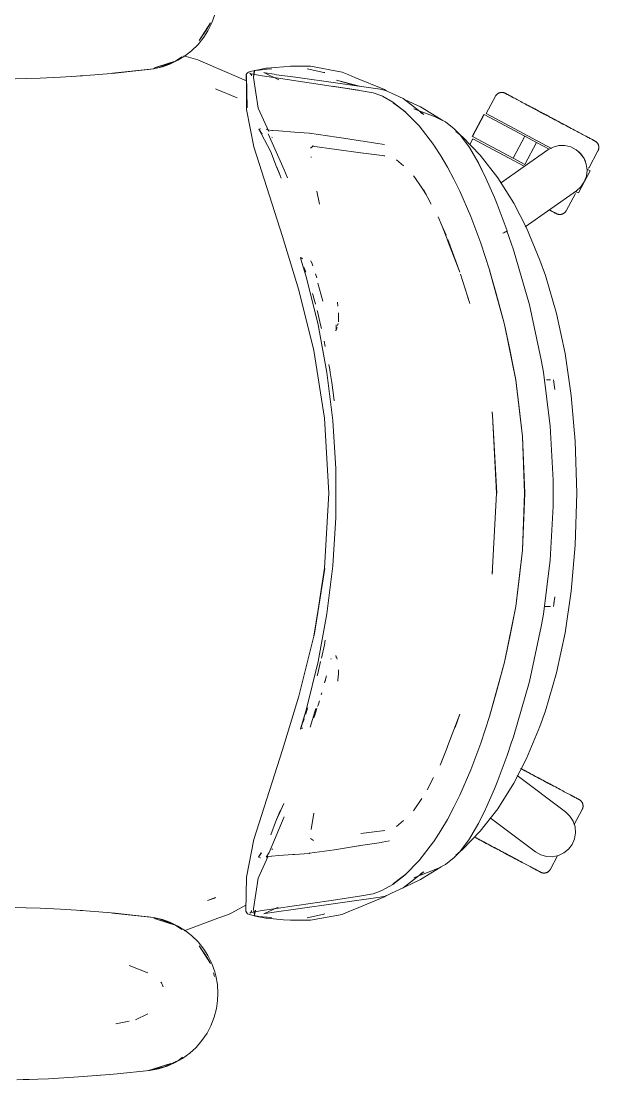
# Model space of a CAD drawing. Header units: millimetres. Extents: x 155927 to 317870, y -36033 to 97293.
# Drawn here: x 186003 to 186326, y 11215 to 11808 of the extents above; entities that cross this region are included whole.
import ezdxf

# ---------------------------------------------------------------- set-up
doc = ezdxf.new("R2010")
doc.units = ezdxf.units.MM
doc.header["$MEASUREMENT"] = 0
doc.layers.add('G-IMPT', color=8, linetype='CONTINUOUS', lineweight=9)
doc.layers.add('I-FURN', color=8, linetype='CONTINUOUS', lineweight=9)

msp = doc.modelspace()

# ---------------------------------------------------------------- linework, layer by layer
at = {"layer": 'G-IMPT'}
for p, q in [((186109.69, 11806.73), (186111.4, 11811.5)), ((186109.04, 11806.82), (186102.72, 11796.87)), ((186109.04, 11806.82), (186106.88, 11803.15)), ((186109.69, 11806.73), (186107.45, 11802.22)), ((186106.88, 11803.15), (186102.72, 11796.87)), ((186107.45, 11802.22), (186105.18, 11798.67)), ((186102, 11794.7), (186098.39, 11791.15)), ((186102, 11794.7), (186105.18, 11798.67)), ((186089.43, 11785.4), (186093.01, 11787.82)), ((186090.76, 11785.79), (186095.08, 11788.52)), ((186101.92, 11786.08), (186094.1, 11788.34)), ((186098.39, 11791.15), (186095.08, 11788.52)), ((186077.08, 11781), (186054.13, 11778.54)), ((186077.08, 11781), (186055.65, 11778.65)), ((186077.08, 11781), (186074.26, 11780.67)), ((186077.08, 11781), (186082.04, 11782.15)), ((186077.16, 11781.21), (186080.21, 11781.79)), ((186089.43, 11785.4), (186077.58, 11781.58)), ((186086.73, 11784.5), (186077.58, 11781.58)), ((186080.21, 11781.79), (186089.43, 11785.4)), ((186086.18, 11783.6), (186082.04, 11782.15)), ((186090.76, 11785.79), (186086.18, 11783.6)), ((186089.43, 11785.4), (186086.73, 11784.5)), ((186101.92, 11786.08), (186113.04, 11781.22)), ((186113.04, 11781.22), (186120.88, 11777.8)), ((186135.77, 11780.52), (186140.02, 11781.33)), ((186140.49, 11781.37), (186140.02, 11781.33)), ((186149.81, 11782.18), (186140.49, 11781.37)), ((186140.66, 11780.86), (186143.25, 11781.07)), ((186149.81, 11782.18), (186153.77, 11782.52)), ((186153.77, 11782.52), (186157.94, 11782.52)), ((186164.91, 11782.49), (186157.94, 11782.52)), ((186163.04, 11781.08), (186172.35, 11779.04)), ((186164.91, 11782.49), (186182.6, 11779.25)), ((185993.6, 11775.24), (186005.9, 11775.54)), ((186013.78, 11775.83), (186005.9, 11775.54)), ((186013.78, 11775.83), (186025.09, 11776.37)), ((186033.96, 11776.93), (186025.09, 11776.37)), ((186033.96, 11776.93), (186044.25, 11777.66)), ((186036, 11777.07), (186034.1, 11776.98)), ((186036, 11777.07), (186037.42, 11777.2)), ((186055.65, 11778.65), (186044.25, 11777.66)), ((186054.13, 11778.54), (186074.26, 11780.67)), ((186120.88, 11777.8), (186129.05, 11774.23)), ((186128.91, 11777.79), (186129.3, 11778.36)), ((186128.91, 11777.79), (186129.1, 11776.92)), ((186129.52, 11759.23), (186128.94, 11777.67)), ((186128.94, 11777.67), (186129.04, 11777.21)), ((186129.52, 11759.23), (186129.04, 11777.21)), ((186129.08, 11758.34), (186129.04, 11777.21)), ((186129.04, 11777.21), (186129.07, 11777.03)), ((186129.1, 11776.92), (186129.07, 11777.03)), ((186129.68, 11778.86), (186129.3, 11778.36)), ((186129.68, 11778.86), (186130.21, 11779.18)), ((186132.08, 11779.73), (186130.21, 11779.18)), ((186131.57, 11778.13), (186131.07, 11778.53)), ((186132.16, 11777.97), (186131.07, 11778.53)), ((186132.16, 11777.97), (186131.54, 11778.14)), ((186131.54, 11778.14), (186137.81, 11777.03)), ((186131.89, 11777.59), (186131.57, 11778.13)), ((186131.89, 11777.59), (186131.97, 11777.09)), ((186135.36, 11780.26), (186132.08, 11779.73)), ((186133.68, 11779.67), (186132.99, 11776.09)), ((186135.71, 11759.04), (186132.99, 11776.09)), ((186133.06, 11776.12), (186133.44, 11780.08)), ((186133.68, 11779.67), (186133.06, 11776.12)), ((186135.77, 11780.52), (186133.44, 11780.08)), ((186135.36, 11780.26), (186135.97, 11780.34)), ((186140.66, 11780.86), (186135.97, 11780.34)), ((186145.66, 11775.92), (186137.81, 11777.03)), ((186147.21, 11774.94), (186138.78, 11778.94)), ((186138.78, 11778.94), (186139.64, 11778.8)), ((186139.64, 11778.8), (186144.67, 11777.96)), ((186144.67, 11777.96), (186145.96, 11777.75)), ((186176.54, 11771.36), (186145.66, 11775.92)), ((186156.63, 11776.31), (186145.96, 11777.75)), ((186156.63, 11776.31), (186203.84, 11769.63)), ((186172.35, 11779.04), (186172.92, 11778.89)), ((186182.6, 11779.25), (186186.46, 11777.66)), ((186189.83, 11776.27), (186186.46, 11777.66)), ((186206.28, 11769.47), (186189.83, 11776.27)), ((186111.82, 11769.8), (186112.08, 11769.69)), ((186123.94, 11764.77), (186112.08, 11769.69)), ((186176.54, 11771.36), (186191.73, 11769.04)), ((186177.14, 11771.27), (186192.3, 11768.97)), ((186177.14, 11771.27), (186191.73, 11769.04)), ((186179.42, 11774.76), (186191.31, 11771.4)), ((186179.42, 11774.76), (186192.37, 11771.26)), ((186203.84, 11769.63), (186206.83, 11768.99)), ((186207.45, 11768.7), (186206.28, 11769.47)), ((186199.97, 11767.67), (186192.3, 11768.97)), ((186204.77, 11765.92), (186199.97, 11767.67)), ((186204.77, 11765.92), (186205.19, 11765.7)), ((186211.02, 11762.42), (186205.19, 11765.7)), ((186210.2, 11767.42), (186206.83, 11768.99)), ((186216.77, 11764.36), (186210.2, 11767.42)), ((186228.43, 11755.44), (186216.77, 11764.36)), ((186226.54, 11759.73), (186217.91, 11763.71)), ((186133.28, 11737.38), (186129.08, 11758.34)), ((186135.71, 11759.04), (186141.67, 11745.91)), ((186217.99, 11757), (186211.02, 11762.42)), ((186211.25, 11762.09), (186218.2, 11756.69)), ((186211.25, 11762.09), (186214.62, 11759.5)), ((186218.2, 11756.69), (186214.62, 11759.5)), ((186222.77, 11758.67), (186234.68, 11754.16)), ((186237.99, 11752.61), (186226.54, 11759.73)), ((186217.99, 11757), (186225.72, 11749.1)), ((186228.43, 11755.44), (186226.48, 11756.55)), ((186236.9, 11753.09), (186234.68, 11754.16)), ((186239.34, 11751.92), (186236.9, 11753.09)), ((186237.99, 11752.61), (186238.75, 11752.11)), ((186239.34, 11751.92), (186240.48, 11751.3)), ((186136.07, 11747.23), (186136.04, 11747.06)), ((186136.1, 11747.36), (186136.07, 11747.23)), ((186136.07, 11747.23), (186137.91, 11744.53)), ((186136.07, 11747.23), (186137.42, 11744.78)), ((186136.79, 11747.51), (186136.1, 11747.36)), ((186136.95, 11747.53), (186136.79, 11747.51)), ((186140.05, 11747.2), (186140.82, 11746.92)), ((186140.89, 11746.9), (186140.82, 11746.92)), ((186143.35, 11746.61), (186140.89, 11746.9)), ((186143.35, 11746.61), (186143.72, 11746.57)), ((186147.13, 11746.32), (186143.72, 11746.57)), ((186147.13, 11746.32), (186155.97, 11745.68)), ((186164.22, 11745.07), (186155.97, 11745.68)), ((186225.72, 11749.1), (186233.74, 11738.66)), ((186240.48, 11751.3), (186245.34, 11747.44)), ((186248.24, 11744.41), (186245.34, 11747.44)), ((186246.33, 11745.91), (186249.91, 11742.99)), ((186142.7, 11734.67), (186137.42, 11744.78)), ((186150.25, 11724.56), (186141.33, 11744.72)), ((186143.71, 11742.55), (186143.27, 11742.82)), ((186164.3, 11745.06), (186164.22, 11745.07)), ((186164.3, 11745.06), (186179.51, 11742.85)), ((186179.51, 11742.85), (186181.06, 11742.6)), ((186181.06, 11742.6), (186192.83, 11740.73)), ((186194.49, 11740.47), (186192.83, 11740.73)), ((186201.33, 11739.41), (186194.49, 11740.47)), ((186248.24, 11744.41), (186252.95, 11738.28)), ((186249.91, 11742.99), (186259.87, 11732.7)), ((186149.27, 11687.14), (186133.28, 11737.38)), ((186142.7, 11734.67), (186145.96, 11726.2)), ((186164.95, 11736.68), (186166.52, 11737.92)), ((186165.81, 11737.79), (186166.07, 11737.84)), ((186193.14, 11734.06), (186165.81, 11737.79)), ((186166.31, 11737.88), (186166.07, 11737.84)), ((186193.14, 11734.06), (186206.5, 11732.28)), ((186201.33, 11739.41), (186206.4, 11738.66)), ((186233.74, 11738.66), (186233.91, 11738.4)), ((186237.8, 11732.31), (186233.91, 11738.4)), ((186252.95, 11738.28), (186253.82, 11736.99)), ((186258.55, 11729), (186253.82, 11736.99)), ((186165.31, 11731.73), (186165.35, 11731.38)), ((186206.5, 11732.28), (186206.03, 11732.42)), ((186216.99, 11726.78), (186213.09, 11730.11)), ((186237.8, 11732.31), (186241.56, 11726.08)), ((186262.86, 11720.39), (186258.55, 11729)), ((186263.08, 11719.94), (186258.55, 11729)), ((186258.55, 11729), (186258.85, 11728.4)), ((186263.08, 11719.94), (186258.85, 11728.4)), ((186269.67, 11720.1), (186259.87, 11732.7)), ((186147.97, 11721.3), (186145.95, 11726.4)), ((186145.95, 11726.4), (186147.35, 11722.87)), ((186145.96, 11726.2), (186147.97, 11721.3)), ((186152, 11719.98), (186150.25, 11724.56)), ((186245.13, 11719.29), (186241.56, 11726.08)), ((186147.97, 11721.3), (186148.53, 11719.89)), ((186223.27, 11720.14), (186222.52, 11721.25)), ((186226.76, 11715.01), (186223.27, 11720.14)), ((186245.13, 11719.29), (186248.52, 11712.56)), ((186262.86, 11720.39), (186263.08, 11719.94)), ((186263.08, 11719.94), (186267.85, 11708.99)), ((186269.67, 11720.1), (186278.65, 11705.8)), ((186169.99, 11705.25), (186168.57, 11712.51)), ((186227.16, 11714.43), (186226.76, 11715.01)), ((186229.71, 11710.68), (186227.16, 11714.43)), ((186229.71, 11710.68), (186228.21, 11713.45)), ((186232.45, 11705.24), (186228.21, 11713.45)), ((186254.7, 11698.33), (186248.52, 11712.56)), ((186267.85, 11708.99), (186269.33, 11705.31)), ((186269.33, 11705.31), (186274.9, 11690.34)), ((186278.65, 11705.8), (186285.74, 11692.03)), ((186236.27, 11698.3), (186238.47, 11693.46)), ((186254.7, 11698.33), (186260.16, 11683.45)), ((186238.47, 11693.46), (186240.77, 11688.01)), ((186238.47, 11693.46), (186241.19, 11686.37)), ((186149.27, 11687.14), (186158.45, 11657.17)), ((186241.85, 11684.65), (186241.19, 11686.37)), ((186273.63, 11689.56), (186272.58, 11689.13)), ((186272.58, 11689.13), (186273.17, 11689.36)), ((186273.63, 11689.56), (186273.17, 11689.36)), ((186273.63, 11689.56), (186274.46, 11689.94)), ((186273.63, 11689.56), (186274.28, 11689.84)), ((186274.28, 11689.84), (186274.46, 11689.94)), ((186274.86, 11690.21), (186274.46, 11689.94)), ((186274.46, 11689.94), (186274.85, 11690.16)), ((186274.86, 11690.21), (186274.85, 11690.16)), ((186274.9, 11690.34), (186274.86, 11690.21)), ((186274.86, 11690.21), (186274.86, 11690.34)), ((186274.86, 11690.34), (186277.27, 11683.41)), ((186293.25, 11674.05), (186285.74, 11692.03)), ((186248.57, 11667.2), (186241.75, 11685.6)), ((186248.57, 11667.2), (186241.85, 11684.65)), ((186265.16, 11668.54), (186260.16, 11683.45)), ((186278.46, 11679.81), (186277.27, 11683.41)), ((186159.49, 11675.57), (186159.41, 11675.34)), ((186159.41, 11675.34), (186159.46, 11675.11)), ((186159.46, 11675.11), (186159.54, 11674.82)), ((186159.54, 11674.82), (186159.6, 11674.55)), ((186162.68, 11664.12), (186159.6, 11674.55)), ((186160.5, 11674.8), (186159.89, 11675.19)), ((186160.5, 11674.8), (186160.29, 11674.95)), ((186287.41, 11648.98), (186278.46, 11679.81)), ((186161.52, 11669.32), (186161.27, 11669.98)), ((186161.52, 11669.32), (186162.26, 11667.22)), ((186165.8, 11671.87), (186165.19, 11673.53)), ((186165.8, 11671.87), (186166.18, 11670.86)), ((186268.89, 11655.29), (186265.12, 11668.45)), ((186273.55, 11638.04), (186265.12, 11668.45)), ((186273.55, 11638.04), (186265.16, 11668.54)), ((186296.33, 11665.32), (186293.25, 11674.05)), ((186169.22, 11637.8), (186162.68, 11664.12)), ((186168.52, 11664.11), (186167.79, 11666.32)), ((186254.1, 11649.73), (186248.84, 11666.21)), ((186296.33, 11665.32), (186302.5, 11644.08)), ((186166.76, 11623.48), (186158.45, 11657.17)), ((186168.96, 11661.02), (186171.76, 11651.01)), ((186166.26, 11654.69), (186166.05, 11655.38)), ((186167.37, 11650.69), (186166.26, 11654.69)), ((186167.37, 11650.69), (186167.69, 11649.55)), ((186254.1, 11649.73), (186253.02, 11653.16)), ((186268.89, 11655.29), (186273.55, 11638.04)), ((186167.69, 11649.55), (186167.74, 11649.38)), ((186168.99, 11644.54), (186168.66, 11645.83)), ((186180.25, 11648.3), (186180.03, 11650.4)), ((186287.41, 11648.98), (186294.07, 11618.19)), ((186168.99, 11644.54), (186170.55, 11637.78)), ((186180.65, 11639.45), (186180.56, 11644.51)), ((186180.56, 11644.51), (186180.64, 11642.23)), ((186180.65, 11639.45), (186180.64, 11642.23)), ((186302.5, 11644.08), (186307.32, 11621.71)), ((186169.22, 11637.8), (186174.16, 11611.13)), ((186171, 11635.81), (186170.55, 11637.78)), ((186179.11, 11634.39), (186179.8, 11636.34)), ((186179.33, 11635.44), (186179.11, 11634.39)), ((186179.33, 11635.44), (186179.36, 11637.75)), ((186179.37, 11637.61), (186179.36, 11637.75)), ((186180.11, 11637.46), (186180.4, 11638.5)), ((186273.55, 11638.04), (186279.72, 11606.91)), ((186273.55, 11638.04), (186276.62, 11623.02)), ((186273.55, 11638.04), (186279.72, 11606.99)), ((186173.2, 11625.76), (186172.66, 11628.58)), ((186166.76, 11623.48), (186172.76, 11585.57)), ((186279.72, 11606.91), (186276.62, 11623.02)), ((186307.32, 11621.71), (186310.81, 11598.29)), ((186175.13, 11615.66), (186175.68, 11612.76)), ((186295.26, 11611.27), (186294.07, 11618.19)), ((186174.16, 11611.13), (186177.45, 11584.21)), ((186175.93, 11611.13), (186175.68, 11612.76)), ((186176.78, 11605.5), (186175.93, 11611.13)), ((186299.07, 11581.1), (186295.26, 11611.27)), ((186176.78, 11605.5), (186178.07, 11596.98)), ((186283.55, 11575.4), (186279.72, 11606.99)), ((186283.51, 11575.36), (186279.72, 11606.91)), ((186279.72, 11606.91), (186281.67, 11591.44)), ((186297.05, 11606.95), (186299.14, 11607.03)), ((186299.14, 11607.03), (186299.03, 11607.03)), ((186300.9, 11607), (186301.56, 11601.58)), ((186310.81, 11598.29), (186313.07, 11572.72)), ((186178.07, 11596.98), (186178.26, 11595.32)), ((186283.51, 11575.36), (186281.67, 11591.44)), ((186172.76, 11585.57), (186175.12, 11543.58)), ((186266.5, 11588.86), (186266.55, 11588.61)), ((186266.78, 11587.31), (186266.52, 11589.09)), ((186266.78, 11587.31), (186266.55, 11588.61)), ((186269.11, 11543.58), (186266.78, 11587.31)), ((186269.05, 11543.58), (186266.78, 11587.31)), ((186179.11, 11557.14), (186177.45, 11584.21)), ((186300.68, 11550.89), (186299.07, 11581.1)), ((186284.18, 11560.47), (186283.51, 11575.36)), ((186283.51, 11575.36), (186284.65, 11543.58)), ((186283.55, 11575.4), (186284.88, 11543.58)), ((186313.07, 11572.72), (186313.92, 11543.58)), ((186179.11, 11557.14), (186179.11, 11530.02)), ((186284.18, 11560.47), (186284.65, 11543.58)), ((186300.68, 11550.89), (186300.78, 11543.58)), ((186172.76, 11501.6), (186175.12, 11543.58)), ((186269.05, 11543.58), (186266.55, 11498.24)), ((186283.51, 11511.81), (186284.65, 11543.58)), ((186284.88, 11543.58), (186283.55, 11511.77)), ((186284.18, 11526.7), (186284.65, 11543.58)), ((186300.68, 11536.27), (186300.78, 11543.58)), ((186313.92, 11543.58), (186313.07, 11514.44)), ((186300.68, 11536.27), (186299.07, 11506.07)), ((186179.11, 11530.02), (186177.45, 11502.95)), ((186283.51, 11511.81), (186284.18, 11526.7)), ((186313.07, 11514.44), (186310.81, 11488.87)), ((186283.51, 11511.81), (186279.72, 11480.25)), ((186283.55, 11511.77), (186279.72, 11480.17)), ((186281.67, 11495.73), (186283.51, 11511.81)), ((186174.16, 11476.03), (186177.45, 11502.95)), ((186299.07, 11506.07), (186295.26, 11475.9)), ((186166.76, 11463.68), (186173.02, 11501.42)), ((186172.76, 11501.6), (186167.02, 11464.06)), ((186173.02, 11501.42), (186167.02, 11464.06)), ((186266.5, 11498.3), (186266.55, 11498.55)), ((186266.55, 11498.24), (186266.78, 11499.85)), ((186266.78, 11499.85), (186266.55, 11498.55)), ((186281.67, 11495.73), (186279.72, 11480.25)), ((186300.9, 11480.17), (186301.56, 11485.58)), ((186300.99, 11481.81), (186301.56, 11485.58)), ((186310.81, 11488.87), (186307.32, 11465.45)), ((186279.72, 11480.25), (186273.51, 11449.01)), ((186273.51, 11449.01), (186279.72, 11480.17)), ((186279.72, 11480.25), (186276.62, 11464.15)), ((186295.81, 11480.26), (186297.05, 11480.21)), ((186299.14, 11480.14), (186297.05, 11480.21)), ((186299.14, 11480.14), (186299.03, 11480.14)), ((186169.22, 11449.36), (186174.16, 11476.03)), ((186295.26, 11475.9), (186294.07, 11468.98)), ((186294.07, 11468.98), (186287.41, 11438.19)), ((186158.45, 11430), (186166.76, 11463.68)), ((186173.18, 11461.41), (186172.7, 11458.78)), ((186273.55, 11449.12), (186276.62, 11464.15)), ((186302.5, 11443.09), (186307.32, 11465.45)), ((186172.7, 11458.78), (186171, 11451.35)), ((186169.22, 11449.36), (186162.68, 11423.04)), ((186170.54, 11449.38), (186168.99, 11442.63)), ((186176.44, 11451.17), (186176.31, 11450.76)), ((186179.11, 11452.77), (186179.8, 11450.82)), ((186179.11, 11452.77), (186179.33, 11451.72)), ((186180.54, 11442.61), (186180.64, 11443.98)), ((186180.65, 11444.68), (186180.64, 11443.98)), ((186273.55, 11449.12), (186265.12, 11418.71)), ((186273.55, 11449.12), (186265.16, 11418.63)), ((186268.89, 11431.88), (186273.55, 11449.12)), ((186168.99, 11442.63), (186168.65, 11441.34)), ((186172.85, 11437.55), (186173.84, 11441.41)), ((186172.85, 11437.55), (186173.24, 11439.07)), ((186180.27, 11438.9), (186180.23, 11438.42)), ((186180.54, 11442.61), (186180.27, 11438.9)), ((186278.46, 11407.36), (186287.41, 11438.19)), ((186296.33, 11421.84), (186302.5, 11443.09)), ((186170.94, 11430.76), (186171.27, 11431.88)), ((186268.89, 11431.88), (186265.12, 11418.71)), ((186158.45, 11430), (186149.27, 11400.02)), ((186169.16, 11424.97), (186169.95, 11427.46)), ((186162.68, 11423.04), (186159.41, 11411.82)), ((186162.68, 11423.04), (186159.56, 11412.22)), ((186162.68, 11423.04), (186159.62, 11412.51)), ((186162.28, 11420.02), (186162.57, 11420.82)), ((186163.31, 11423.05), (186162.57, 11420.82)), ((186163.31, 11423.05), (186163.46, 11423.5)), ((186167.87, 11423.05), (186164.84, 11412.62)), ((186166.75, 11417.87), (186167.51, 11420.03)), ((186167.76, 11420.75), (186167.51, 11420.03)), ((186167.76, 11420.75), (186168.53, 11423.05)), ((186168.91, 11424.19), (186169.16, 11424.97)), ((186248.57, 11419.96), (186241.85, 11402.52)), ((186248.57, 11419.96), (186245.84, 11412.53)), ((186293.25, 11413.11), (186296.33, 11421.84)), ((186160.95, 11416.3), (186160.55, 11415.23)), ((186161.3, 11417.27), (186160.95, 11416.3)), ((186260.16, 11403.71), (186265.16, 11418.63)), ((186159.41, 11411.82), (186159.54, 11411.58)), ((186159.62, 11412.51), (186159.56, 11412.22)), ((186160.5, 11412.36), (186159.89, 11411.98)), ((186160.5, 11412.36), (186160.29, 11412.22)), ((186293.25, 11413.11), (186285.74, 11395.14)), ((186241.85, 11402.52), (186241.19, 11400.79)), ((186260.16, 11403.71), (186254.7, 11388.83)), ((186274.93, 11396.93), (186277.27, 11403.75)), ((186278.46, 11407.36), (186277.27, 11403.75)), ((186149.27, 11400.02), (186133.28, 11349.78)), ((186241.19, 11400.79), (186237.47, 11391.47)), ((186274.93, 11396.93), (186269.33, 11381.86)), ((186237.47, 11391.47), (186238.47, 11393.71)), ((186285.74, 11395.14), (186278.65, 11381.36)), ((186230.29, 11377.63), (186233.84, 11384.6)), ((186254.7, 11388.83), (186248.52, 11374.6)), ((186267.85, 11378.18), (186269.33, 11381.86)), ((186278.65, 11381.36), (186269.67, 11367.07)), ((186226.76, 11372.15), (186227.16, 11372.73)), ((186245.13, 11367.88), (186248.52, 11374.6)), ((186263.08, 11367.22), (186267.85, 11378.18)), ((186146.98, 11363.34), (186150.02, 11370.06)), ((186223.27, 11367.02), (186222.52, 11365.92)), ((186223.27, 11367.02), (186226.76, 11372.15)), ((186245.13, 11367.88), (186241.56, 11361.09)), ((186258.85, 11358.77), (186262.86, 11366.78)), ((186269.67, 11367.07), (186259.87, 11354.46)), ((186263.08, 11367.22), (186262.86, 11366.78)), ((186141.82, 11342.63), (186150.25, 11362.6)), ((186145.96, 11360.97), (186142.7, 11352.5)), ((186145.95, 11360.76), (186148.15, 11366.31)), ((186147.97, 11365.87), (186145.95, 11360.76)), ((186145.96, 11360.97), (186147.97, 11365.87)), ((186165.31, 11355.44), (186166.71, 11364.6)), ((186237.8, 11354.86), (186241.56, 11361.09)), ((186165.31, 11355.44), (186165.35, 11355.78)), ((186193.14, 11353.11), (186206.5, 11354.89)), ((186206.5, 11354.89), (186206.03, 11354.74)), ((186216.99, 11360.39), (186213.09, 11357.05)), ((186237.8, 11354.86), (186233.91, 11348.76)), ((186258.55, 11358.17), (186253.82, 11350.17)), ((186258.85, 11358.77), (186258.55, 11358.17)), ((186129.08, 11328.82), (186133.28, 11349.78)), ((186164.95, 11350.49), (186166.59, 11349.21)), ((186207.02, 11348.73), (186205.03, 11348.3)), ((186209.18, 11349.19), (186207.02, 11348.73)), ((186233.91, 11348.76), (186233.74, 11348.5)), ((186248.24, 11342.75), (186252.95, 11348.88)), ((186249.91, 11344.17), (186259.87, 11354.46)), ((186252.95, 11348.88), (186253.82, 11350.17)), ((186143.27, 11344.34), (186143.71, 11344.61)), ((186178.37, 11344.14), (186164.3, 11342.11)), ((186178.37, 11344.14), (186191.72, 11346.25)), ((186191.72, 11346.25), (186192.23, 11346.33)), ((186192.84, 11346.43), (186192.23, 11346.33)), ((186192.84, 11346.43), (186204.57, 11348.23)), ((186204.57, 11348.23), (186205.03, 11348.3)), ((186225.72, 11338.07), (186233.74, 11348.5)), ((186245.34, 11339.73), (186248.24, 11342.75)), ((186249.91, 11344.17), (186246.23, 11341.17)), ((186135.71, 11328.12), (186141.32, 11340.47)), ((186135.85, 11339.95), (186137.44, 11342.42)), ((186135.85, 11339.95), (186135.91, 11339.93)), ((186137.44, 11342.42), (186135.91, 11339.93)), ((186135.91, 11339.93), (186137.4, 11342.4)), ((186136.79, 11339.66), (186135.91, 11339.93)), ((186136.95, 11339.63), (186136.79, 11339.66)), ((186140.06, 11339.96), (186141.82, 11342.63)), ((186140.78, 11340.24), (186140.06, 11339.96)), ((186140.78, 11340.24), (186140.79, 11340.25)), ((186143.17, 11340.54), (186140.79, 11340.25)), ((186143.17, 11340.54), (186143.25, 11340.55)), ((186147.13, 11340.84), (186143.25, 11340.55)), ((186154.99, 11341.41), (186147.13, 11340.84)), ((186155.97, 11341.48), (186154.99, 11341.41)), ((186164.22, 11342.1), (186155.97, 11341.48)), ((186164.22, 11342.1), (186164.3, 11342.11)), ((186225.72, 11338.07), (186217.99, 11330.17)), ((186240.48, 11335.86), (186245.34, 11339.73)), ((186228.43, 11331.72), (186216.72, 11322.78)), ((186222.77, 11328.49), (186234.68, 11333)), ((186228.43, 11331.72), (186226.39, 11330.56)), ((186226.54, 11327.43), (186237.99, 11334.56)), ((186236.9, 11334.07), (186234.68, 11333)), ((186239.34, 11335.25), (186236.9, 11334.07)), ((186240.48, 11335.86), (186239.34, 11335.25)), ((186129.08, 11328.82), (186128.7, 11309.84)), ((186135.71, 11328.12), (186132.99, 11311.08)), ((186211.02, 11324.75), (186217.99, 11330.17)), ((186218.2, 11330.47), (186211.25, 11325.07)), ((186211.25, 11325.07), (186214.62, 11327.66)), ((186218.2, 11330.47), (186214.62, 11327.66)), ((186217.91, 11323.45), (186226.54, 11327.43)), ((186199.97, 11319.49), (186192.3, 11318.19)), ((186199.97, 11319.49), (186204.77, 11321.25)), ((186205.19, 11321.46), (186204.77, 11321.25)), ((186211.02, 11324.75), (186205.19, 11321.46)), ((186210.2, 11319.74), (186206.83, 11318.18)), ((186210.2, 11319.74), (186216.72, 11322.78)), ((186111.82, 11317.37), (186107.36, 11315.73)), ((186107.36, 11315.73), (186111.24, 11317.11)), ((186111.82, 11317.37), (186111.24, 11317.11)), ((186145.66, 11311.25), (186176.54, 11315.8)), ((186156.63, 11310.86), (186203.84, 11317.53)), ((186176.54, 11315.8), (186192.3, 11318.19)), ((186206.28, 11317.69), (186189.83, 11310.89)), ((186203.84, 11317.53), (186206.83, 11318.18)), ((186207.45, 11318.46), (186206.28, 11317.69)), ((185993.6, 11311.99), (186005.9, 11311.69)), ((186013.78, 11311.4), (186005.9, 11311.69)), ((186013.78, 11311.4), (186025.09, 11310.86)), ((186033.96, 11310.3), (186025.09, 11310.86)), ((186033.96, 11310.3), (186044.25, 11309.57)), ((186036, 11310.16), (186034.1, 11310.25)), ((186036, 11310.16), (186037.42, 11310.03)), ((186055.65, 11308.58), (186044.25, 11309.57)), ((186077.08, 11306.23), (186054.13, 11308.69)), ((186054.13, 11308.69), (186074.26, 11306.57)), ((186077.08, 11306.23), (186055.65, 11308.58)), ((186113.13, 11305.77), (186119.1, 11307.96)), ((186120.86, 11308.89), (186119.1, 11307.96)), ((186128.76, 11313.03), (186120.86, 11308.89)), ((186128.7, 11309.84), (186129.3, 11308.8)), ((186129.17, 11309.43), (186129.3, 11308.8)), ((186129.17, 11309.43), (186129.28, 11308.88)), ((186129.3, 11308.8), (186129.28, 11308.88)), ((186129.68, 11308.31), (186129.3, 11308.8)), ((186130.21, 11307.99), (186129.68, 11308.31)), ((186130.21, 11307.99), (186132.08, 11307.44)), ((186132.16, 11309.19), (186131.07, 11308.64)), ((186131.57, 11309.03), (186131.07, 11308.64)), ((186131.54, 11309.03), (186137.81, 11310.13)), ((186132.16, 11309.19), (186131.54, 11309.03)), ((186131.57, 11309.03), (186131.89, 11309.57)), ((186131.97, 11310.07), (186131.89, 11309.57)), ((186135.36, 11306.9), (186132.08, 11307.44)), ((186133.68, 11307.5), (186132.99, 11311.08)), ((186134.17, 11310.37), (186133.44, 11307.09)), ((186134.17, 11310.37), (186133.68, 11307.5)), ((186137.81, 11310.13), (186145.66, 11311.25)), ((186138.78, 11308.23), (186146.91, 11312.08)), ((186138.78, 11308.23), (186139.64, 11308.37)), ((186144.67, 11309.2), (186139.64, 11308.37)), ((186144.67, 11309.2), (186145.96, 11309.42)), ((186156.63, 11310.86), (186145.96, 11309.42)), ((186163.04, 11306.08), (186172.35, 11308.13)), ((186164.91, 11304.67), (186182.6, 11307.91)), ((186172.35, 11308.13), (186172.92, 11308.28)), ((186182.6, 11307.91), (186186.46, 11309.5)), ((186189.83, 11310.89), (186186.46, 11309.5)), ((186077.08, 11306.23), (186074.26, 11306.57)), ((186077.08, 11306.23), (186082.04, 11305.08)), ((186077.16, 11306.02), (186080.21, 11305.44)), ((186089.43, 11301.83), (186077.58, 11305.65)), ((186086.73, 11302.73), (186077.58, 11305.65)), ((186080.21, 11305.44), (186089.43, 11301.83)), ((186086.18, 11303.63), (186082.04, 11305.08)), ((186090.76, 11301.44), (186086.18, 11303.63)), ((186089.43, 11301.83), (186086.73, 11302.73)), ((186089.43, 11301.83), (186093.01, 11299.41)), ((186090.76, 11301.44), (186095.08, 11298.71)), ((186094.19, 11298.83), (186113.13, 11305.77)), ((186135.77, 11306.64), (186133.44, 11307.09)), ((186135.36, 11306.9), (186135.97, 11306.83)), ((186140.02, 11305.83), (186135.77, 11306.64)), ((186135.97, 11306.83), (186140.66, 11306.31)), ((186140.49, 11305.79), (186140.02, 11305.83)), ((186140.49, 11305.79), (186149.81, 11304.99)), ((186140.66, 11306.31), (186143.25, 11306.1)), ((186149.81, 11304.99), (186153.77, 11304.64)), ((186157.94, 11304.65), (186153.77, 11304.64)), ((186164.91, 11304.67), (186157.94, 11304.65)), ((186098.39, 11296.09), (186095.08, 11298.71)), ((186102, 11292.54), (186098.39, 11296.09)), ((186102, 11292.54), (186105.18, 11288.56)), ((186109.04, 11280.41), (186102.72, 11290.36)), ((186106.88, 11284.09), (186102.72, 11290.36)), ((186107.45, 11285.01), (186105.18, 11288.56)), ((186109.04, 11280.41), (186106.88, 11284.09)), ((186109.69, 11280.5), (186107.45, 11285.01)), ((186063.56, 11279.33), (186073.99, 11275.19)), ((186109.69, 11280.5), (186111.4, 11275.73)), ((186110.6, 11275.29), (186111.22, 11273.27)), ((186111.97, 11273.6), (186111.4, 11275.73)), ((186112.85, 11268.65), (186111.97, 11273.6)), ((186081.51, 11269.66), (186081.22, 11270.11)), ((186082.53, 11267.44), (186081.51, 11269.66)), ((186113.14, 11263.61), (186112.85, 11268.65)), ((186112.32, 11255.25), (186112.97, 11259.77)), ((186113.14, 11263.61), (186112.97, 11259.77)), ((186112.32, 11255.25), (186111.06, 11250.39)), ((186056.06, 11246.63), (186063.5, 11248.2)), ((186073.89, 11252.24), (186067.11, 11248.97)), ((186109.23, 11245.67), (186111.06, 11250.39)), ((186107.04, 11241.51), (186109.23, 11245.67)), ((186104.21, 11237.34), (186100.89, 11233.51)), ((186107.04, 11241.51), (186104.21, 11237.34)), ((186097.45, 11230.34), (186093.36, 11227.35)), ((186097.45, 11230.34), (186100.89, 11233.51)), ((186074.26, 11220.66), (186086.73, 11224.49)), ((186086.73, 11224.49), (186077.58, 11221.58)), ((186083.23, 11222.71), (186091.3, 11226.44)), ((186088.92, 11224.83), (186084.68, 11223.02)), ((186088.92, 11224.83), (186093.36, 11227.35)), ((186093.41, 11228.04), (186091.3, 11226.44)), ((186037.66, 11217.16), (186052.72, 11218.41)), ((186052.72, 11218.41), (186056.85, 11218.76)), ((186056.85, 11218.76), (186074.78, 11220.66)), ((186074.26, 11220.66), (186077.58, 11221.58)), ((186074.78, 11220.66), (186079.82, 11221.56)), ((186083.23, 11222.71), (186074.83, 11220.79)), ((186084.68, 11223.02), (186079.82, 11221.56)), ((186012.41, 11215.77), (186000.65, 11215.39)), ((186005.59, 11215.52), (186004.1, 11215.51)), ((186007.53, 11215.63), (186005.59, 11215.52)), ((186012.41, 11215.77), (186018.44, 11216.03)), ((186032.58, 11216.84), (186018.44, 11216.03)), ((186037.66, 11217.16), (186032.58, 11216.84)), ((186045.85, 11217.81), (186047.52, 11217.98))]:
    msp.add_line(p, q, dxfattribs=at)
at = {"layer": 'I-FURN'}
for p, q in [((186268.38, 11765.69), (186263.23, 11756)), ((186268.38, 11765.69), (186268.46, 11765.83)), ((186268.46, 11765.83), (186268.54, 11765.97)), ((186268.54, 11765.97), (186268.63, 11766.1)), ((186268.63, 11766.1), (186268.73, 11766.23)), ((186268.73, 11766.23), (186268.83, 11766.36)), ((186268.83, 11766.36), (186268.93, 11766.48)), ((186268.93, 11766.48), (186269.04, 11766.6)), ((186269.04, 11766.6), (186269.16, 11766.71)), ((186269.16, 11766.71), (186269.28, 11766.82)), ((186269.28, 11766.82), (186269.4, 11766.93)), ((186269.4, 11766.93), (186269.53, 11767.02)), ((186269.53, 11767.02), (186269.66, 11767.12)), ((186269.66, 11767.12), (186269.79, 11767.21)), ((186269.79, 11767.21), (186269.93, 11767.29)), ((186269.93, 11767.29), (186270.07, 11767.37)), ((186270.07, 11767.37), (186270.22, 11767.44)), ((186270.22, 11767.44), (186270.36, 11767.51)), ((186270.36, 11767.51), (186270.51, 11767.57)), ((186270.51, 11767.57), (186270.66, 11767.62)), ((186270.66, 11767.62), (186270.82, 11767.67)), ((186270.82, 11767.67), (186270.97, 11767.71)), ((186270.97, 11767.71), (186271.13, 11767.75)), ((186271.13, 11767.75), (186271.29, 11767.77)), ((186271.29, 11767.77), (186271.45, 11767.8)), ((186271.45, 11767.8), (186271.61, 11767.81)), ((186271.61, 11767.81), (186271.77, 11767.82)), ((186271.77, 11767.82), (186271.93, 11767.83)), ((186271.93, 11767.83), (186272.09, 11767.82)), ((186272.09, 11767.82), (186272.25, 11767.81)), ((186272.25, 11767.81), (186272.41, 11767.8)), ((186272.41, 11767.8), (186272.57, 11767.78)), ((186272.57, 11767.78), (186272.73, 11767.75)), ((186272.73, 11767.75), (186272.89, 11767.71)), ((186272.89, 11767.71), (186273.05, 11767.67)), ((186273.05, 11767.67), (186273.2, 11767.63)), ((186273.2, 11767.63), (186273.35, 11767.57)), ((186273.35, 11767.57), (186273.5, 11767.51)), ((186273.5, 11767.51), (186273.65, 11767.45)), ((186273.65, 11767.45), (186273.79, 11767.38)), ((186273.79, 11767.38), (186273.83, 11767.36)), ((186273.83, 11767.36), (186273.85, 11767.34)), ((186273.84, 11767.35), (186273.83, 11767.36)), ((186273.88, 11767.33), (186273.84, 11767.35)), ((186273.85, 11767.34), (186273.91, 11767.31)), ((186273.96, 11767.29), (186273.88, 11767.33)), ((186273.91, 11767.31), (186274.01, 11767.26)), ((186274.08, 11767.22), (186273.96, 11767.29)), ((186274.01, 11767.26), (186274.15, 11767.18)), ((186274.25, 11767.14), (186274.08, 11767.22)), ((186274.15, 11767.18), (186274.33, 11767.09)), ((186274.45, 11767.03), (186274.25, 11767.14)), ((186274.33, 11767.09), (186274.55, 11766.97)), ((186274.69, 11766.9), (186274.45, 11767.03)), ((186274.55, 11766.97), (186274.81, 11766.83)), ((186274.97, 11766.75), (186274.69, 11766.9)), ((186274.81, 11766.83), (186275.11, 11766.68)), ((186275.28, 11766.58), (186274.97, 11766.75)), ((186275.11, 11766.68), (186275.44, 11766.5)), ((186275.64, 11766.39), (186275.28, 11766.58)), ((186275.44, 11766.5), (186275.82, 11766.3)), ((186276.03, 11766.19), (186275.64, 11766.39)), ((186275.82, 11766.3), (186276.23, 11766.08)), ((186276.46, 11765.96), (186276.03, 11766.19)), ((186276.23, 11766.08), (186276.67, 11765.84)), ((186276.93, 11765.71), (186276.46, 11765.96)), ((186276.67, 11765.84), (186277.15, 11765.59)), ((186277.43, 11765.44), (186276.93, 11765.71)), ((186277.15, 11765.59), (186277.67, 11765.31)), ((186277.96, 11765.16), (186277.43, 11765.44)), ((186277.67, 11765.31), (186278.22, 11765.02)), ((186278.53, 11764.86), (186277.96, 11765.16)), ((186278.22, 11765.02), (186278.81, 11764.71)), ((186279.14, 11764.54), (186278.53, 11764.86)), ((186279.77, 11764.2), (186279.14, 11764.54)), ((186280.43, 11763.85), (186279.77, 11764.2)), ((186281.13, 11763.48), (186280.43, 11763.85)), ((186281.85, 11763.09), (186281.13, 11763.48)), ((186282.6, 11762.69), (186281.85, 11763.09)), ((186283.37, 11762.28), (186282.6, 11762.69)), ((186284.18, 11761.86), (186283.37, 11762.28)), ((186285, 11761.42), (186284.18, 11761.86)), ((186284.55, 11761.66), (186285.39, 11761.21)), ((186285.85, 11760.97), (186285, 11761.42)), ((186285.39, 11761.21), (186286.24, 11760.76)), ((186286.72, 11760.51), (186285.85, 11760.97)), ((186286.24, 11760.76), (186287.12, 11760.29)), ((186287.6, 11760.03), (186286.72, 11760.51)), ((186287.12, 11760.29), (186288.02, 11759.81)), ((186288.51, 11759.55), (186287.6, 11760.03)), ((186288.02, 11759.81), (186288.93, 11759.33)), ((186289.43, 11759.06), (186288.51, 11759.55)), ((186288.93, 11759.33), (186289.86, 11758.83)), ((186290.37, 11758.56), (186289.43, 11759.06)), ((186289.86, 11758.83), (186290.8, 11758.33)), ((186291.32, 11758.06), (186290.37, 11758.56)), ((186290.8, 11758.33), (186291.76, 11757.82)), ((186292.28, 11757.54), (186291.32, 11758.06)), ((186291.76, 11757.82), (186292.73, 11757.31)), ((186293.26, 11757.03), (186292.28, 11757.54)), ((186292.73, 11757.31), (186293.71, 11756.79)), ((186261.94, 11755.56), (186255.36, 11743.2)), ((186255.54, 11743.11), (186262.11, 11755.47)), ((186262.11, 11755.47), (186284.82, 11743.39)), ((186299.84, 11736.54), (186263.23, 11756)), ((186294.24, 11756.5), (186293.26, 11757.03)), ((186293.71, 11756.79), (186294.7, 11756.26)), ((186295.23, 11755.98), (186294.24, 11756.5)), ((186294.7, 11756.26), (186295.69, 11755.73)), ((186296.23, 11755.45), (186295.23, 11755.98)), ((186295.69, 11755.73), (186296.69, 11755.2)), ((186297.23, 11754.91), (186296.23, 11755.45)), ((186296.69, 11755.2), (186297.69, 11754.67)), ((186298.24, 11754.38), (186297.23, 11754.91)), ((186297.69, 11754.67), (186298.7, 11754.13)), ((186299.24, 11753.85), (186298.24, 11754.38)), ((186298.7, 11754.13), (186299.7, 11753.6)), ((186300.25, 11753.31), (186299.24, 11753.85)), ((186299.7, 11753.6), (186300.71, 11753.07)), ((186301.25, 11752.78), (186300.25, 11753.31)), ((186300.71, 11753.07), (186301.71, 11752.53)), ((186302.25, 11752.25), (186301.25, 11752.78)), ((186301.71, 11752.53), (186302.71, 11752)), ((186303.24, 11751.72), (186302.25, 11752.25)), ((186302.71, 11752), (186303.7, 11751.48)), ((186304.23, 11751.19), (186303.24, 11751.72)), ((186303.7, 11751.48), (186304.68, 11750.95)), ((186305.21, 11750.67), (186304.23, 11751.19)), ((186304.68, 11750.95), (186305.65, 11750.43)), ((186306.18, 11750.16), (186305.21, 11750.67)), ((186305.65, 11750.43), (186306.62, 11749.92)), ((186307.13, 11749.65), (186306.18, 11750.16)), ((186306.62, 11749.92), (186307.57, 11749.42)), ((186308.08, 11749.15), (186307.13, 11749.65)), ((186307.57, 11749.42), (186308.51, 11748.92)), ((186309.01, 11748.65), (186308.08, 11749.15)), ((186308.51, 11748.92), (186309.43, 11748.43)), ((186309.92, 11748.17), (186309.01, 11748.65)), ((186309.43, 11748.43), (186310.34, 11747.95)), ((186310.82, 11747.69), (186309.92, 11748.17)), ((186311.69, 11747.22), (186310.82, 11747.69)), ((186312.55, 11746.77), (186311.69, 11747.22)), ((186313.39, 11746.32), (186312.55, 11746.77)), ((186314.2, 11745.89), (186313.39, 11746.32)), ((186314.99, 11745.47), (186314.2, 11745.89)), ((186315.75, 11745.07), (186314.99, 11745.47)), ((186255.72, 11741.88), (186254.04, 11738.72)), ((186278.24, 11731.03), (186255.54, 11743.11)), ((186284.42, 11726.62), (186255.72, 11741.88)), ((186278.24, 11731.03), (186284.82, 11743.39)), ((186284.82, 11743.39), (186291.46, 11739.86)), ((186284.88, 11727.5), (186291.46, 11739.86)), ((186291.46, 11739.86), (186298.52, 11736.11)), ((186316.48, 11744.68), (186315.75, 11745.07)), ((186317.19, 11744.3), (186316.48, 11744.68)), ((186317.87, 11743.94), (186317.19, 11744.3)), ((186318.52, 11743.6), (186317.87, 11743.94)), ((186319.13, 11743.27), (186318.52, 11743.6)), ((186319.72, 11742.96), (186319.13, 11743.27)), ((186319.4, 11743.12), (186319.97, 11742.82)), ((186320.27, 11742.67), (186319.72, 11742.96)), ((186319.97, 11742.82), (186320.51, 11742.54)), ((186320.78, 11742.39), (186320.27, 11742.67)), ((186320.51, 11742.54), (186321.01, 11742.27)), ((186321.27, 11742.13), (186320.78, 11742.39)), ((186321.01, 11742.27), (186321.48, 11742.02)), ((186321.71, 11741.9), (186321.27, 11742.13)), ((186321.48, 11742.02), (186321.91, 11741.79)), ((186322.12, 11741.68), (186321.71, 11741.9)), ((186321.91, 11741.79), (186322.3, 11741.59)), ((186322.49, 11741.48), (186322.12, 11741.68)), ((186322.3, 11741.59), (186322.65, 11741.4)), ((186322.83, 11741.3), (186322.49, 11741.48)), ((186322.65, 11741.4), (186322.97, 11741.23)), ((186323.13, 11741.14), (186322.83, 11741.3)), ((186322.97, 11741.23), (186323.25, 11741.08)), ((186323.39, 11741.01), (186323.13, 11741.14)), ((186323.25, 11741.08), (186323.49, 11740.95)), ((186323.61, 11740.89), (186323.39, 11741.01)), ((186323.49, 11740.95), (186323.69, 11740.84)), ((186323.79, 11740.79), (186323.61, 11740.89)), ((186323.69, 11740.84), (186323.85, 11740.76)), ((186323.93, 11740.72), (186323.79, 11740.79)), ((186323.85, 11740.76), (186323.98, 11740.69)), ((186324.03, 11740.67), (186323.93, 11740.72)), ((186323.98, 11740.69), (186324.06, 11740.65)), ((186324.09, 11740.63), (186324.03, 11740.67)), ((186324.06, 11740.65), (186324.1, 11740.63)), ((186324.11, 11740.62), (186324.09, 11740.63)), ((186324.1, 11740.63), (186324.11, 11740.62)), ((186324.11, 11740.62), (186324.25, 11740.55)), ((186324.25, 11740.55), (186324.38, 11740.46)), ((186324.38, 11740.46), (186324.52, 11740.37)), ((186324.52, 11740.37), (186324.65, 11740.28)), ((186324.65, 11740.28), (186324.78, 11740.18)), ((186324.78, 11740.18), (186324.9, 11740.07)), ((186324.9, 11740.07), (186325.02, 11739.96)), ((186325.02, 11739.96), (186325.13, 11739.85)), ((186325.13, 11739.85), (186325.24, 11739.73)), ((186325.24, 11739.73), (186325.34, 11739.61)), ((186325.34, 11739.61), (186325.44, 11739.48)), ((186271.22, 11717.14), (186297.65, 11735.65)), ((186297.65, 11735.65), (186300.63, 11737.24)), ((186300.63, 11737.24), (186303.9, 11738.06)), ((186303.9, 11738.06), (186307.27, 11738.09)), ((186307.27, 11738.09), (186310.55, 11737.3)), ((186310.55, 11737.3), (186313.55, 11735.75)), ((186313.55, 11735.75), (186316.09, 11733.53)), ((186315.25, 11734.39), (186313.83, 11735.55)), ((186317.54, 11731.61), (186315.25, 11734.39)), ((186320.62, 11725.49), (186325.77, 11735.17)), ((186325.44, 11739.48), (186325.54, 11739.35)), ((186325.54, 11739.35), (186325.62, 11739.21)), ((186325.62, 11739.21), (186325.71, 11739.08)), ((186325.71, 11739.08), (186325.79, 11738.93)), ((186325.79, 11735.21), (186325.77, 11735.17)), ((186325.79, 11738.93), (186325.86, 11738.79)), ((186325.86, 11735.36), (186325.79, 11735.21)), ((186325.86, 11738.79), (186325.92, 11738.64)), ((186325.93, 11735.5), (186325.86, 11735.36)), ((186325.92, 11738.64), (186325.98, 11738.49)), ((186325.99, 11735.65), (186325.93, 11735.5)), ((186325.98, 11738.49), (186326.04, 11738.34)), ((186326.04, 11735.81), (186325.99, 11735.65)), ((186326.04, 11738.34), (186326.09, 11738.19)), ((186326.09, 11735.96), (186326.04, 11735.81)), ((186326.09, 11738.19), (186326.13, 11738.03)), ((186326.13, 11736.12), (186326.09, 11735.96)), ((186326.13, 11738.03), (186326.16, 11737.87)), ((186326.17, 11736.27), (186326.13, 11736.12)), ((186326.16, 11737.87), (186326.19, 11737.72)), ((186326.19, 11736.43), (186326.17, 11736.27)), ((186326.19, 11737.72), (186326.21, 11737.56)), ((186326.22, 11736.59), (186326.19, 11736.43)), ((186326.21, 11737.56), (186326.23, 11737.4)), ((186326.23, 11736.75), (186326.22, 11736.59)), ((186326.23, 11737.4), (186326.24, 11737.24)), ((186326.24, 11736.91), (186326.23, 11736.75)), ((186326.24, 11737.24), (186326.24, 11737.07)), ((186326.24, 11737.07), (186326.24, 11736.91)), ((186284.88, 11727.5), (186278.24, 11731.03)), ((186316.09, 11733.53), (186318.02, 11730.77)), ((186318.02, 11730.77), (186319.24, 11727.62)), ((186314.86, 11711.56), (186321.43, 11723.92)), ((186319.24, 11727.62), (186319.67, 11724.28)), ((186319.67, 11724.28), (186319.29, 11720.93)), ((186320.04, 11724.67), (186319.64, 11723.91)), ((186320.13, 11724.62), (186320.04, 11724.67)), ((186320.04, 11724.67), (186321.43, 11723.92)), ((186320.62, 11725.49), (186320.25, 11725.69)), ((186318.11, 11717.77), (186316.21, 11714.98)), ((186319.29, 11720.93), (186318.11, 11717.77)), ((186313.7, 11712.72), (186285.11, 11692.7)), ((186307.96, 11701.67), (186313.11, 11711.36)), ((186314.86, 11711.56), (186313.47, 11712.3)), ((186313.47, 11712.3), (186313.55, 11712.26)), ((186316.21, 11714.98), (186313.7, 11712.72)), ((186298.38, 11702.21), (186298.91, 11701.92)), ((186299.19, 11701.78), (186298.67, 11702.05)), ((186298.91, 11701.92), (186299.41, 11701.65)), ((186299.67, 11701.52), (186299.19, 11701.78)), ((186299.41, 11701.65), (186299.88, 11701.41)), ((186300.12, 11701.28), (186299.67, 11701.52)), ((186299.88, 11701.41), (186300.31, 11701.18)), ((186300.53, 11701.06), (186300.12, 11701.28)), ((186300.31, 11701.18), (186300.7, 11700.97)), ((186300.9, 11700.87), (186300.53, 11701.06)), ((186300.7, 11700.97), (186301.06, 11700.78)), ((186301.23, 11700.69), (186300.9, 11700.87)), ((186301.06, 11700.78), (186301.38, 11700.61)), ((186301.53, 11700.53), (186301.23, 11700.69)), ((186301.38, 11700.61), (186301.66, 11700.46)), ((186301.79, 11700.39), (186301.53, 11700.53)), ((186301.66, 11700.46), (186301.9, 11700.34)), ((186302.01, 11700.27), (186301.79, 11700.39)), ((186301.9, 11700.34), (186302.1, 11700.23)), ((186302.19, 11700.18), (186302.01, 11700.27)), ((186302.1, 11700.23), (186302.26, 11700.14)), ((186302.33, 11700.1), (186302.19, 11700.18)), ((186302.26, 11700.14), (186302.38, 11700.08)), ((186302.43, 11700.05), (186302.33, 11700.1)), ((186302.38, 11700.08), (186302.46, 11700.03)), ((186302.49, 11700.02), (186302.43, 11700.05)), ((186302.46, 11700.03), (186302.5, 11700.01)), ((186302.51, 11700.01), (186302.49, 11700.02)), ((186302.5, 11700.01), (186302.51, 11700.01)), ((186302.55, 11699.99), (186302.51, 11700.01)), ((186302.69, 11699.92), (186302.55, 11699.99)), ((186302.84, 11699.85), (186302.69, 11699.92)), ((186302.99, 11699.79), (186302.84, 11699.85)), ((186303.14, 11699.74), (186302.99, 11699.79)), ((186303.3, 11699.69), (186303.14, 11699.74)), ((186303.45, 11699.65), (186303.3, 11699.69)), ((186303.61, 11699.62), (186303.45, 11699.65)), ((186303.77, 11699.59), (186303.61, 11699.62)), ((186303.93, 11699.56), (186303.77, 11699.59)), ((186304.09, 11699.55), (186303.93, 11699.56)), ((186304.25, 11699.54), (186304.09, 11699.55)), ((186304.41, 11699.54), (186304.25, 11699.54)), ((186304.57, 11699.54), (186304.41, 11699.54)), ((186304.73, 11699.55), (186304.57, 11699.54)), ((186304.89, 11699.57), (186304.73, 11699.55)), ((186305.05, 11699.59), (186304.89, 11699.57)), ((186305.21, 11699.62), (186305.05, 11699.59)), ((186305.37, 11699.65), (186305.21, 11699.62)), ((186305.52, 11699.7), (186305.37, 11699.65)), ((186305.68, 11699.74), (186305.52, 11699.7)), ((186305.83, 11699.8), (186305.68, 11699.74)), ((186305.98, 11699.86), (186305.83, 11699.8)), ((186306.13, 11699.92), (186305.98, 11699.86)), ((186306.27, 11700), (186306.13, 11699.92)), ((186306.41, 11700.07), (186306.27, 11700)), ((186306.55, 11700.16), (186306.41, 11700.07)), ((186306.69, 11700.25), (186306.55, 11700.16)), ((186306.82, 11700.34), (186306.69, 11700.25)), ((186306.94, 11700.44), (186306.82, 11700.34)), ((186307.07, 11700.54), (186306.94, 11700.44)), ((186307.19, 11700.65), (186307.07, 11700.54)), ((186307.3, 11700.77), (186307.19, 11700.65)), ((186307.41, 11700.88), (186307.3, 11700.77)), ((186307.51, 11701.01), (186307.41, 11700.88)), ((186307.61, 11701.13), (186307.51, 11701.01)), ((186307.71, 11701.26), (186307.61, 11701.13)), ((186307.8, 11701.4), (186307.71, 11701.26)), ((186307.88, 11701.53), (186307.8, 11701.4)), ((186307.96, 11701.67), (186307.88, 11701.53)), ((186280.57, 11385.73), (186307.64, 11365.33)), ((186283.46, 11389.07), (186282.5, 11389.58)), ((186282.94, 11389.35), (186283.91, 11388.83)), ((186284.44, 11388.55), (186283.46, 11389.07)), ((186283.91, 11388.83), (186284.89, 11388.31)), ((186285.42, 11388.03), (186284.44, 11388.55)), ((186284.89, 11388.31), (186285.88, 11387.79)), ((186286.41, 11387.5), (186285.42, 11388.03)), ((186285.88, 11387.79), (186286.87, 11387.26)), ((186287.41, 11386.97), (186286.41, 11387.5)), ((186286.87, 11387.26), (186287.87, 11386.73)), ((186288.41, 11386.44), (186287.41, 11386.97)), ((186287.87, 11386.73), (186288.87, 11386.2)), ((186289.42, 11385.91), (186288.41, 11386.44)), ((186288.87, 11386.2), (186289.88, 11385.66)), ((186290.42, 11385.37), (186289.42, 11385.91)), ((186289.88, 11385.66), (186290.88, 11385.13)), ((186291.43, 11384.84), (186290.42, 11385.37)), ((186290.88, 11385.13), (186291.89, 11384.59)), ((186292.43, 11384.31), (186291.43, 11384.84)), ((186291.89, 11384.59), (186292.89, 11384.06)), ((186293.43, 11383.77), (186292.43, 11384.31)), ((186292.89, 11384.06), (186293.89, 11383.53)), ((186294.42, 11383.25), (186293.43, 11383.77)), ((186293.89, 11383.53), (186294.88, 11383)), ((186295.41, 11382.72), (186294.42, 11383.25)), ((186294.88, 11383), (186295.86, 11382.48)), ((186296.39, 11382.2), (186295.41, 11382.72)), ((186295.86, 11382.48), (186296.84, 11381.96)), ((186297.36, 11381.69), (186296.39, 11382.2)), ((186296.84, 11381.96), (186297.8, 11381.45)), ((186298.31, 11381.18), (186297.36, 11381.69)), ((186297.8, 11381.45), (186298.75, 11380.94)), ((186299.26, 11380.67), (186298.31, 11381.18)), ((186298.75, 11380.94), (186299.69, 11380.45)), ((186300.19, 11380.18), (186299.26, 11380.67)), ((186299.69, 11380.45), (186300.61, 11379.96)), ((186301.1, 11379.69), (186300.19, 11380.18)), ((186300.61, 11379.96), (186301.52, 11379.47)), ((186302, 11379.22), (186301.1, 11379.69)), ((186302.87, 11378.75), (186302, 11379.22)), ((186303.73, 11378.3), (186302.87, 11378.75)), ((186304.57, 11377.85), (186303.73, 11378.3)), ((186305.38, 11377.42), (186304.57, 11377.85)), ((186306.17, 11377), (186305.38, 11377.42)), ((186306.93, 11376.6), (186306.17, 11377)), ((186307.66, 11376.21), (186306.93, 11376.6)), ((186308.37, 11375.83), (186307.66, 11376.21)), ((186309.05, 11375.47), (186308.37, 11375.83)), ((186309.7, 11375.12), (186309.05, 11375.47)), ((186310.31, 11374.8), (186309.7, 11375.12)), ((186310.9, 11374.49), (186310.31, 11374.8)), ((186310.58, 11374.65), (186311.15, 11374.35)), ((186311.45, 11374.19), (186310.9, 11374.49)), ((186311.15, 11374.35), (186311.69, 11374.06)), ((186311.96, 11373.92), (186311.45, 11374.19)), ((186311.69, 11374.06), (186312.19, 11373.8)), ((186312.45, 11373.66), (186311.96, 11373.92)), ((186312.19, 11373.8), (186312.66, 11373.55)), ((186312.89, 11373.42), (186312.45, 11373.66)), ((186312.66, 11373.55), (186313.09, 11373.32)), ((186313.3, 11373.21), (186312.89, 11373.42)), ((186313.09, 11373.32), (186313.48, 11373.11)), ((186313.68, 11373.01), (186313.3, 11373.21)), ((186313.48, 11373.11), (186313.83, 11372.92)), ((186314.01, 11372.83), (186313.68, 11373.01)), ((186313.83, 11372.92), (186314.15, 11372.75)), ((186314.31, 11372.67), (186314.01, 11372.83)), ((186314.15, 11372.75), (186314.43, 11372.61)), ((186314.57, 11372.53), (186314.31, 11372.67)), ((186314.43, 11372.61), (186314.67, 11372.48)), ((186314.79, 11372.42), (186314.57, 11372.53)), ((186314.67, 11372.48), (186314.87, 11372.37)), ((186314.97, 11372.32), (186314.79, 11372.42)), ((186314.87, 11372.37), (186315.04, 11372.29)), ((186315.11, 11372.25), (186314.97, 11372.32)), ((186315.04, 11372.29), (186315.16, 11372.22)), ((186312.48, 11358.29), (186316.95, 11366.7)), ((186315.21, 11372.19), (186315.11, 11372.25)), ((186315.16, 11372.22), (186315.24, 11372.18)), ((186315.27, 11372.16), (186315.21, 11372.19)), ((186315.24, 11372.18), (186315.28, 11372.15)), ((186315.29, 11372.15), (186315.27, 11372.16)), ((186315.28, 11372.15), (186315.29, 11372.15)), ((186315.29, 11372.15), (186315.43, 11372.07)), ((186315.43, 11372.07), (186315.57, 11371.99)), ((186315.57, 11371.99), (186315.7, 11371.9)), ((186315.7, 11371.9), (186315.83, 11371.8)), ((186315.83, 11371.8), (186315.96, 11371.7)), ((186315.96, 11371.7), (186316.08, 11371.6)), ((186316.08, 11371.6), (186316.2, 11371.49)), ((186316.2, 11371.49), (186316.31, 11371.38)), ((186316.31, 11371.38), (186316.42, 11371.26)), ((186316.42, 11371.26), (186316.52, 11371.13)), ((186316.52, 11371.13), (186316.62, 11371.01)), ((186316.62, 11371.01), (186316.72, 11370.88)), ((186316.72, 11370.88), (186316.8, 11370.74)), ((186316.8, 11370.74), (186316.89, 11370.6)), ((186316.89, 11370.6), (186316.97, 11370.46)), ((186316.97, 11366.74), (186316.95, 11366.7)), ((186316.97, 11370.46), (186317.04, 11370.32)), ((186317.04, 11366.88), (186316.97, 11366.74)), ((186317.04, 11370.32), (186317.1, 11370.17)), ((186317.11, 11367.03), (186317.04, 11366.88)), ((186317.1, 11370.17), (186317.16, 11370.02)), ((186317.17, 11367.18), (186317.11, 11367.03)), ((186317.16, 11370.02), (186317.22, 11369.87)), ((186317.22, 11367.33), (186317.17, 11367.18)), ((186317.22, 11369.87), (186317.27, 11369.72)), ((186317.27, 11367.49), (186317.22, 11367.33)), ((186317.27, 11369.72), (186317.31, 11369.56)), ((186317.31, 11367.64), (186317.27, 11367.49)), ((186317.31, 11369.56), (186317.34, 11369.4)), ((186317.35, 11367.8), (186317.31, 11367.64)), ((186317.34, 11369.4), (186317.37, 11369.24)), ((186317.37, 11367.96), (186317.35, 11367.8)), ((186317.37, 11369.24), (186317.39, 11369.08)), ((186317.4, 11368.12), (186317.37, 11367.96)), ((186317.39, 11369.08), (186317.41, 11368.92)), ((186317.41, 11368.28), (186317.4, 11368.12)), ((186317.41, 11368.92), (186317.42, 11368.76)), ((186317.42, 11368.44), (186317.41, 11368.28)), ((186317.42, 11368.76), (186317.42, 11368.6)), ((186317.42, 11368.6), (186317.42, 11368.44)), ((186290.8, 11342.98), (186265.48, 11362.06)), ((186307.64, 11365.33), (186310.07, 11362.99)), ((186310.07, 11362.99), (186311.87, 11360.14)), ((186311.87, 11360.14), (186312.93, 11356.94)), ((186312.93, 11356.94), (186313.2, 11353.57)), ((186256.71, 11351.2), (186257.6, 11350.72)), ((186258.09, 11350.46), (186257.19, 11350.95)), ((186257.6, 11350.72), (186258.52, 11350.24)), ((186259.02, 11349.97), (186258.09, 11350.46)), ((186258.52, 11350.24), (186259.45, 11349.74)), ((186259.95, 11349.47), (186259.02, 11349.97)), ((186259.45, 11349.74), (186260.39, 11349.24)), ((186260.9, 11348.97), (186259.95, 11349.47)), ((186260.39, 11349.24), (186261.35, 11348.73)), ((186261.87, 11348.46), (186260.9, 11348.97)), ((186261.35, 11348.73), (186262.32, 11348.22)), ((186312.65, 11350.25), (186311.33, 11347.14)), ((186313.2, 11353.57), (186312.65, 11350.25)), ((186262.84, 11347.94), (186261.87, 11348.46)), ((186262.32, 11348.22), (186263.29, 11347.7)), ((186263.83, 11347.42), (186262.84, 11347.94)), ((186263.29, 11347.7), (186264.28, 11347.17)), ((186264.82, 11346.89), (186263.83, 11347.42)), ((186264.28, 11347.17), (186265.28, 11346.64)), ((186265.81, 11346.36), (186264.82, 11346.89)), ((186265.28, 11346.64), (186266.27, 11346.11)), ((186266.82, 11345.83), (186265.81, 11346.36)), ((186266.27, 11346.11), (186267.28, 11345.58)), ((186267.82, 11345.29), (186266.82, 11345.83)), ((186267.28, 11345.58), (186268.28, 11345.05)), ((186268.83, 11344.76), (186267.82, 11345.29)), ((186268.28, 11345.05), (186269.29, 11344.51)), ((186269.83, 11344.22), (186268.83, 11344.76)), ((186269.29, 11344.51), (186270.29, 11343.98)), ((186270.83, 11343.69), (186269.83, 11344.22)), ((186270.29, 11343.98), (186271.29, 11343.45)), ((186271.83, 11343.16), (186270.83, 11343.69)), ((186271.29, 11343.45), (186272.29, 11342.91)), ((186272.83, 11342.63), (186271.83, 11343.16)), ((186272.29, 11342.91), (186273.28, 11342.39)), ((186293.72, 11341.29), (186290.8, 11342.98)), ((186309.3, 11344.45), (186306.68, 11342.32)), ((186311.33, 11347.14), (186309.3, 11344.45)), ((186273.81, 11342.11), (186272.83, 11342.63)), ((186273.28, 11342.39), (186274.27, 11341.87)), ((186274.79, 11341.58), (186273.81, 11342.11)), ((186274.27, 11341.87), (186275.24, 11341.35)), ((186275.76, 11341.07), (186274.79, 11341.58)), ((186275.24, 11341.35), (186276.2, 11340.83)), ((186276.72, 11340.56), (186275.76, 11341.07)), ((186276.2, 11340.83), (186277.15, 11340.33)), ((186277.66, 11340.06), (186276.72, 11340.56)), ((186277.15, 11340.33), (186278.09, 11339.83)), ((186278.59, 11339.56), (186277.66, 11340.06)), ((186278.09, 11339.83), (186279.01, 11339.34)), ((186279.51, 11339.08), (186278.59, 11339.56)), ((186279.01, 11339.34), (186279.92, 11338.86)), ((186280.4, 11338.6), (186279.51, 11339.08)), ((186279.92, 11338.86), (186280.81, 11338.39)), ((186281.28, 11338.14), (186280.4, 11338.6)), ((186280.81, 11338.39), (186281.68, 11337.92)), ((186282.14, 11337.68), (186281.28, 11338.14)), ((186281.68, 11337.92), (186282.52, 11337.47)), ((186282.97, 11337.24), (186282.14, 11337.68)), ((186282.52, 11337.47), (186283.35, 11337.04)), ((186283.35, 11337.04), (186284.15, 11336.61)), ((186296.95, 11340.35), (186293.72, 11341.29)), ((186300.33, 11340.21), (186296.95, 11340.35)), ((186299.14, 11333.2), (186303.17, 11340.79)), ((186303.63, 11340.88), (186300.33, 11340.21)), ((186306.68, 11342.32), (186303.63, 11340.88)), ((186284.15, 11336.61), (186284.92, 11336.2)), ((186284.92, 11336.2), (186285.67, 11335.8)), ((186285.67, 11335.8), (186286.4, 11335.41)), ((186286.4, 11335.41), (186287.09, 11335.05)), ((186287.09, 11335.05), (186287.75, 11334.69)), ((186287.75, 11334.69), (186288.39, 11334.36)), ((186288.39, 11334.36), (186288.99, 11334.04)), ((186289.3, 11333.87), (186288.72, 11334.18)), ((186288.99, 11334.04), (186289.56, 11333.73)), ((186289.85, 11333.58), (186289.3, 11333.87)), ((186289.56, 11333.73), (186290.09, 11333.45)), ((186290.37, 11333.3), (186289.85, 11333.58)), ((186290.09, 11333.45), (186290.59, 11333.18)), ((186290.85, 11333.05), (186290.37, 11333.3)), ((186290.59, 11333.18), (186291.06, 11332.93)), ((186291.3, 11332.81), (186290.85, 11333.05)), ((186291.06, 11332.93), (186291.49, 11332.71)), ((186291.71, 11332.59), (186291.3, 11332.81)), ((186291.49, 11332.71), (186291.88, 11332.5)), ((186292.08, 11332.39), (186291.71, 11332.59)), ((186291.88, 11332.5), (186292.24, 11332.31)), ((186292.41, 11332.21), (186292.08, 11332.39)), ((186292.24, 11332.31), (186292.56, 11332.14)), ((186292.71, 11332.06), (186292.41, 11332.21)), ((186292.56, 11332.14), (186292.84, 11331.99)), ((186292.97, 11331.92), (186292.71, 11332.06)), ((186292.84, 11331.99), (186293.08, 11331.86)), ((186293.19, 11331.8), (186292.97, 11331.92)), ((186293.08, 11331.86), (186293.28, 11331.76)), ((186293.37, 11331.71), (186293.19, 11331.8)), ((186293.28, 11331.76), (186293.44, 11331.67)), ((186293.51, 11331.63), (186293.37, 11331.71)), ((186293.44, 11331.67), (186293.56, 11331.6)), ((186293.61, 11331.58), (186293.51, 11331.63)), ((186293.56, 11331.6), (186293.64, 11331.56)), ((186293.67, 11331.55), (186293.61, 11331.58)), ((186293.64, 11331.56), (186293.69, 11331.54)), ((186293.69, 11331.54), (186293.67, 11331.55)), ((186293.73, 11331.52), (186293.69, 11331.54)), ((186293.69, 11331.54), (186293.69, 11331.54)), ((186293.87, 11331.44), (186293.73, 11331.52)), ((186294.02, 11331.38), (186293.87, 11331.44)), ((186294.17, 11331.32), (186294.02, 11331.38)), ((186294.32, 11331.27), (186294.17, 11331.32)), ((186294.48, 11331.22), (186294.32, 11331.27)), ((186294.63, 11331.18), (186294.48, 11331.22)), ((186294.79, 11331.14), (186294.63, 11331.18)), ((186294.95, 11331.11), (186294.79, 11331.14)), ((186295.11, 11331.09), (186294.95, 11331.11)), ((186295.27, 11331.08), (186295.11, 11331.09)), ((186295.43, 11331.07), (186295.27, 11331.08)), ((186295.59, 11331.06), (186295.43, 11331.07)), ((186295.75, 11331.07), (186295.59, 11331.06)), ((186295.91, 11331.08), (186295.75, 11331.07)), ((186296.07, 11331.09), (186295.91, 11331.08)), ((186296.23, 11331.12), (186296.07, 11331.09)), ((186296.39, 11331.15), (186296.23, 11331.12)), ((186296.55, 11331.18), (186296.39, 11331.15)), ((186296.71, 11331.22), (186296.55, 11331.18)), ((186296.86, 11331.27), (186296.71, 11331.22)), ((186297.01, 11331.33), (186296.86, 11331.27)), ((186297.16, 11331.39), (186297.01, 11331.33)), ((186297.31, 11331.45), (186297.16, 11331.39)), ((186297.45, 11331.52), (186297.31, 11331.45)), ((186297.59, 11331.6), (186297.45, 11331.52)), ((186297.73, 11331.68), (186297.59, 11331.6)), ((186297.87, 11331.77), (186297.73, 11331.68)), ((186298, 11331.87), (186297.87, 11331.77)), ((186298.12, 11331.97), (186298, 11331.87)), ((186298.25, 11332.07), (186298.12, 11331.97)), ((186298.37, 11332.18), (186298.25, 11332.07)), ((186298.48, 11332.29), (186298.37, 11332.18)), ((186298.59, 11332.41), (186298.48, 11332.29)), ((186298.69, 11332.53), (186298.59, 11332.41)), ((186298.79, 11332.66), (186298.69, 11332.53)), ((186298.89, 11332.79), (186298.79, 11332.66)), ((186298.98, 11332.92), (186298.89, 11332.79)), ((186299.06, 11333.06), (186298.98, 11332.92)), ((186299.14, 11333.2), (186299.06, 11333.06))]:
    msp.add_line(p, q, dxfattribs=at)
for points in [[(186315.6, 11734.06), (186316, 11733.65), (186316.37, 11733.24), (186316.7, 11732.82)], [(186319.57, 11725.72), (186319.61, 11725.35), (186319.65, 11724.68), (186319.64, 11724.14), (186319.64, 11723.91)]]:
    msp.add_open_spline(points, degree=3, dxfattribs=at)
msp.add_open_spline([(186318.31, 11730.22), (186318.38, 11730.06), (186318.67, 11729.42), (186318.9, 11728.8), (186319.04, 11728.33)], degree=3, knots=[-0.5319761, -0.5319761, -0.5319761, -0.5319761, -0.5, -0.4, -0.4, -0.4, -0.4], dxfattribs=at)

doc.saveas('drawing.dxf')
